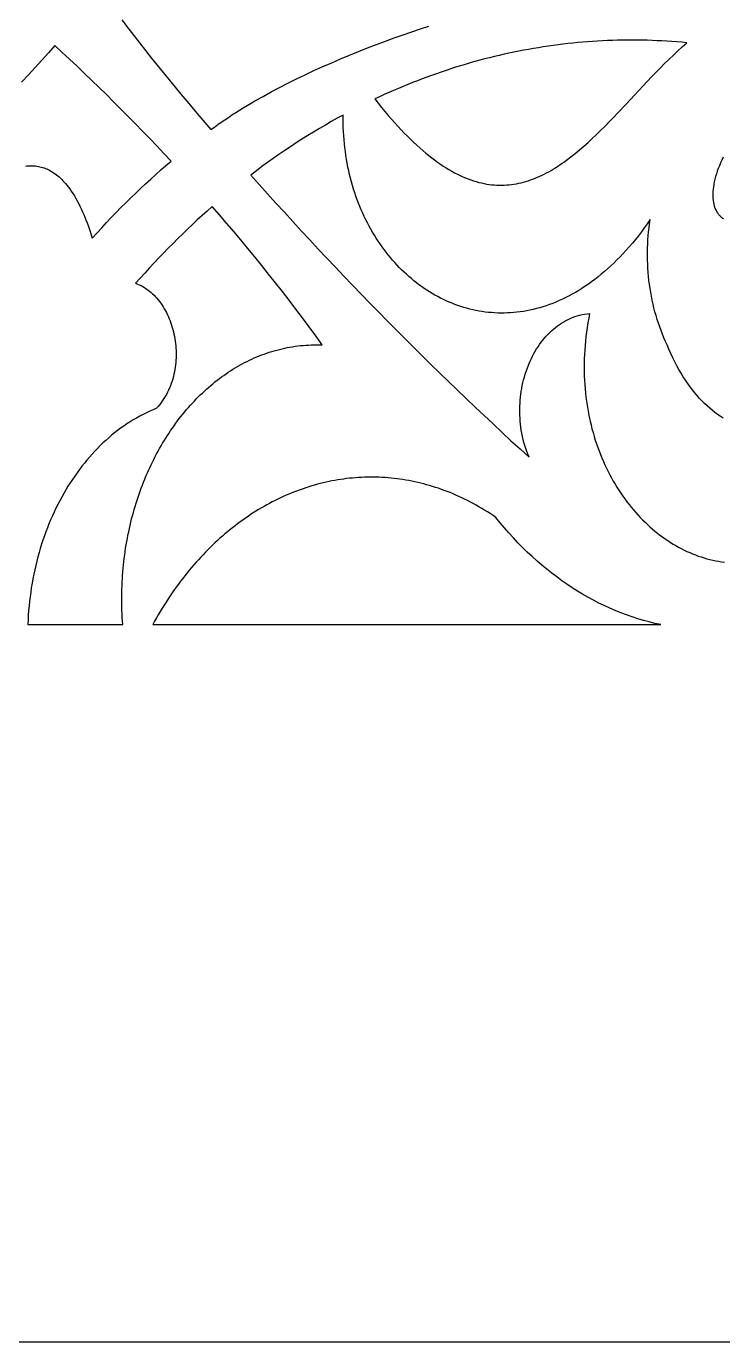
# Model space of a CAD drawing. Extents: x -4950 to -2150, y -1354 to 1346.
# Drawn here: x -2882.7 to -2712.7, y -1354.4 to -1033.4 of the extents above; entities that cross this region are included whole.
import ezdxf

# ---------------------------------------------------------------- set-up
doc = ezdxf.new("R2010")
doc.units = 0
doc.layers.add('LAYER_1', color=18, linetype='CONTINUOUS')

msp = doc.modelspace()

# ---------------------------------------------------------------- linework, layer by layer
at = {"layer": 'LAYER_1'}
for points in [[(-4949.84, -1354.38), (-2149.84, -1354.38), (-2149.84, 1345.62), (-4949.84, 1345.62)], [(-2797.65, -1051.09), (-2796.82, -1052.13), (-2796.01, -1053.14), (-2795.2, -1054.12), (-2794.4, -1055.08), (-2793.6, -1056), (-2792.81, -1056.89), (-2792.02, -1057.75), (-2791.24, -1058.59), (-2790.47, -1059.4), (-2789.71, -1060.18), (-2788.94, -1060.93), (-2788.19, -1061.65), (-2787.44, -1062.35), (-2786.7, -1063.02), (-2785.96, -1063.67), (-2785.23, -1064.28), (-2784.5, -1064.88), (-2783.78, -1065.44), (-2783.06, -1065.98), (-2782.35, -1066.5), (-2781.64, -1066.99), (-2780.94, -1067.46), (-2780.25, -1067.9), (-2779.56, -1068.32), (-2778.87, -1068.72), (-2778.19, -1069.09), (-2777.51, -1069.44), (-2776.84, -1069.76), (-2776.17, -1070.07), (-2775.51, -1070.35), (-2774.85, -1070.61), (-2774.2, -1070.85), (-2773.55, -1071.06), (-2772.9, -1071.26), (-2772.26, -1071.44), (-2771.62, -1071.59), (-2770.99, -1071.73), (-2770.36, -1071.84), (-2769.74, -1071.94), (-2769.12, -1072.01), (-2768.5, -1072.07), (-2767.89, -1072.11), (-2767.28, -1072.13), (-2766.67, -1072.13), (-2766.07, -1072.12), (-2765.47, -1072.08), (-2764.87, -1072.03), (-2764.28, -1071.97), (-2763.69, -1071.88), (-2763.1, -1071.78), (-2762.52, -1071.67), (-2761.94, -1071.53), (-2761.36, -1071.39), (-2760.79, -1071.22), (-2760.22, -1071.05), (-2759.65, -1070.85), (-2759.08, -1070.65), (-2758.52, -1070.43), (-2757.96, -1070.19), (-2757.4, -1069.95), (-2756.85, -1069.68), (-2756.29, -1069.41), (-2755.74, -1069.12), (-2755.19, -1068.83), (-2754.64, -1068.52), (-2754.1, -1068.19), (-2753.56, -1067.86), (-2753.02, -1067.51), (-2752.48, -1067.16), (-2751.94, -1066.79), (-2751.4, -1066.42), (-2750.87, -1066.03), (-2749.81, -1065.23), (-2748.75, -1064.39), (-2747.7, -1063.52), (-2746.65, -1062.61), (-2745.61, -1061.68), (-2744.57, -1060.72), (-2743.53, -1059.73), (-2742.5, -1058.72), (-2741.47, -1057.69), (-2740.44, -1056.65), (-2739.41, -1055.58), (-2738.38, -1054.51), (-2736.32, -1052.33), (-2734.25, -1050.12), (-2732.18, -1047.9), (-2730.09, -1045.7), (-2729.04, -1044.61), (-2727.98, -1043.53), (-2726.92, -1042.46), (-2725.85, -1041.4), (-2724.78, -1040.36), (-2723.7, -1039.34), (-2722.61, -1038.35), (-2721.51, -1037.37), (-2722.72, -1037.26), (-2723.93, -1037.16), (-2725.14, -1037.07), (-2726.35, -1036.99), (-2727.57, -1036.92), (-2728.78, -1036.86), (-2729.99, -1036.81), (-2731.2, -1036.77), (-2732.41, -1036.75), (-2733.62, -1036.73), (-2734.83, -1036.72), (-2736.04, -1036.73), (-2737.25, -1036.74), (-2738.46, -1036.77), (-2739.67, -1036.8), (-2740.88, -1036.85), (-2742.09, -1036.9), (-2743.3, -1036.97), (-2744.51, -1037.04), (-2745.71, -1037.13), (-2746.92, -1037.23), (-2748.12, -1037.33), (-2749.33, -1037.45), (-2750.53, -1037.58), (-2751.74, -1037.72), (-2752.94, -1037.87), (-2754.14, -1038.03), (-2755.34, -1038.2), (-2756.54, -1038.38), (-2757.74, -1038.57), (-2758.94, -1038.77), (-2760.13, -1038.98), (-2761.33, -1039.2), (-2762.52, -1039.43), (-2763.72, -1039.67), (-2764.91, -1039.92), (-2766.1, -1040.18), (-2767.29, -1040.45), (-2768.48, -1040.74), (-2769.67, -1041.03), (-2770.85, -1041.33), (-2772.04, -1041.64), (-2773.22, -1041.97), (-2774.4, -1042.3), (-2775.58, -1042.64), (-2776.76, -1043), (-2777.93, -1043.36), (-2779.11, -1043.73), (-2780.28, -1044.12), (-2781.45, -1044.51), (-2782.62, -1044.92), (-2783.79, -1045.33), (-2784.96, -1045.76), (-2786.12, -1046.19), (-2787.28, -1046.64), (-2788.44, -1047.09), (-2789.6, -1047.55), (-2790.76, -1048.03), (-2791.91, -1048.51), (-2793.06, -1049.01), (-2794.21, -1049.52), (-2795.36, -1050.03), (-2796.5, -1050.56)], [(-2859.18, -1179.38), (-2859.25, -1178.5), (-2859.3, -1177.63), (-2859.34, -1176.76), (-2859.38, -1175.9), (-2859.4, -1175.03), (-2859.42, -1174.17), (-2859.42, -1173.31), (-2859.42, -1172.45), (-2859.41, -1171.6), (-2859.39, -1170.74), (-2859.36, -1169.89), (-2859.32, -1169.05), (-2859.28, -1168.2), (-2859.22, -1167.36), (-2859.16, -1166.52), (-2859.09, -1165.69), (-2859.01, -1164.86), (-2858.92, -1164.03), (-2858.82, -1163.2), (-2858.71, -1162.38), (-2858.6, -1161.56), (-2858.48, -1160.75), (-2858.35, -1159.94), (-2858.21, -1159.13), (-2858.06, -1158.33), (-2857.91, -1157.53), (-2857.74, -1156.73), (-2857.57, -1155.94), (-2857.39, -1155.15), (-2857.21, -1154.37), (-2857.01, -1153.59), (-2856.81, -1152.82), (-2856.6, -1152.05), (-2856.39, -1151.28), (-2856.16, -1150.52), (-2855.93, -1149.76), (-2855.69, -1149.01), (-2855.45, -1148.27), (-2855.19, -1147.52), (-2854.93, -1146.79), (-2854.66, -1146.06), (-2854.39, -1145.33), (-2854.11, -1144.61), (-2853.82, -1143.89), (-2853.52, -1143.18), (-2853.22, -1142.48), (-2852.91, -1141.78), (-2852.59, -1141.09), (-2852.27, -1140.4), (-2851.94, -1139.72), (-2851.6, -1139.04), (-2851.26, -1138.37), (-2850.91, -1137.71), (-2850.56, -1137.05), (-2850.19, -1136.4), (-2849.82, -1135.76), (-2849.45, -1135.12), (-2849.07, -1134.49), (-2848.68, -1133.86), (-2848.29, -1133.24), (-2847.89, -1132.63), (-2847.49, -1132.02), (-2847.08, -1131.43), (-2846.66, -1130.83), (-2846.24, -1130.25), (-2845.81, -1129.67), (-2845.38, -1129.1), (-2844.94, -1128.54), (-2844.49, -1127.98), (-2844.04, -1127.44), (-2843.59, -1126.89), (-2843.12, -1126.36), (-2842.66, -1125.84), (-2842.19, -1125.32), (-2841.71, -1124.81), (-2841.23, -1124.31), (-2840.74, -1123.81), (-2840.25, -1123.33), (-2839.75, -1122.85), (-2839.25, -1122.38), (-2838.74, -1121.92), (-2838.23, -1121.47), (-2837.71, -1121.02), (-2837.19, -1120.59), (-2836.67, -1120.16), (-2836.14, -1119.74), (-2835.6, -1119.33), (-2835.06, -1118.93), (-2834.52, -1118.54), (-2833.97, -1118.16), (-2833.42, -1117.79), (-2832.86, -1117.42), (-2832.3, -1117.07), (-2831.74, -1116.72), (-2831.17, -1116.39), (-2830.59, -1116.06), (-2830.02, -1115.74), (-2829.44, -1115.43), (-2828.85, -1115.14), (-2828.26, -1114.85), (-2827.67, -1114.57), (-2827.08, -1114.3), (-2826.48, -1114.05), (-2825.87, -1113.8), (-2825.27, -1113.56), (-2824.66, -1113.34), (-2824.04, -1113.12), (-2823.43, -1112.91), (-2822.81, -1112.72), (-2822.19, -1112.53), (-2821.56, -1112.36), (-2820.93, -1112.2), (-2820.3, -1112.04), (-2819.66, -1111.9), (-2819.03, -1111.77), (-2818.38, -1111.65), (-2817.74, -1111.54), (-2817.09, -1111.45), (-2816.44, -1111.36), (-2815.79, -1111.29), (-2815.14, -1111.23), (-2814.48, -1111.17), (-2813.82, -1111.14), (-2813.16, -1111.11), (-2812.5, -1111.09), (-2811.83, -1111.09), (-2811.16, -1111.1), (-2810.49, -1111.12), (-2812.08, -1108.91), (-2813.69, -1106.72), (-2815.3, -1104.54), (-2816.93, -1102.37), (-2818.58, -1100.21), (-2820.23, -1098.07), (-2821.89, -1095.94), (-2823.57, -1093.83), (-2825.26, -1091.72), (-2826.95, -1089.63), (-2828.66, -1087.56), (-2830.38, -1085.49), (-2832.11, -1083.44), (-2833.84, -1081.4), (-2835.59, -1079.37), (-2837.35, -1077.36), (-2838.57, -1078.43), (-2839.78, -1079.52), (-2840.99, -1080.62), (-2842.18, -1081.74), (-2843.38, -1082.86), (-2844.56, -1084), (-2845.74, -1085.16), (-2846.91, -1086.32), (-2848.08, -1087.5), (-2849.24, -1088.69), (-2850.39, -1089.89), (-2851.53, -1091.1), (-2852.67, -1092.33), (-2853.8, -1093.57), (-2854.92, -1094.82), (-2856.04, -1096.08), (-2855.58, -1096.25), (-2855.14, -1096.44), (-2854.7, -1096.65), (-2854.27, -1096.88), (-2853.85, -1097.13), (-2853.44, -1097.4), (-2853.04, -1097.68), (-2852.65, -1097.98), (-2852.27, -1098.3), (-2851.9, -1098.64), (-2851.54, -1098.99), (-2851.19, -1099.35), (-2850.85, -1099.73), (-2850.52, -1100.13), (-2850.2, -1100.53), (-2849.89, -1100.95), (-2849.6, -1101.39), (-2849.31, -1101.83), (-2849.04, -1102.29), (-2848.77, -1102.76), (-2848.52, -1103.24), (-2848.28, -1103.73), (-2848.05, -1104.22), (-2847.84, -1104.73), (-2847.63, -1105.25), (-2847.44, -1105.77), (-2847.26, -1106.3), (-2847.1, -1106.84), (-2846.94, -1107.38), (-2846.8, -1107.93), (-2846.68, -1108.49), (-2846.56, -1109.05), (-2846.46, -1109.62), (-2846.38, -1110.19), (-2846.31, -1110.76), (-2846.25, -1111.33), (-2846.2, -1111.91), (-2846.17, -1112.49), (-2846.16, -1113.07), (-2846.16, -1113.66), (-2846.17, -1114.24), (-2846.2, -1114.82), (-2846.24, -1115.4), (-2846.3, -1115.99), (-2846.38, -1116.56), (-2846.47, -1117.14), (-2846.57, -1117.72), (-2846.69, -1118.29), (-2846.83, -1118.86), (-2846.99, -1119.42), (-2847.16, -1119.98), (-2847.34, -1120.53), (-2847.55, -1121.08), (-2847.77, -1121.62), (-2848, -1122.16), (-2848.26, -1122.68), (-2848.53, -1123.2), (-2848.82, -1123.72), (-2849.12, -1124.22), (-2849.45, -1124.71), (-2849.79, -1125.2), (-2850.15, -1125.67), (-2850.53, -1126.13), (-2850.93, -1126.58), (-2851.77, -1126.93), (-2852.6, -1127.29), (-2853.42, -1127.68), (-2854.24, -1128.08), (-2855.04, -1128.51), (-2855.84, -1128.95), (-2856.63, -1129.41), (-2857.41, -1129.89), (-2858.18, -1130.39), (-2858.94, -1130.91), (-2859.7, -1131.45), (-2860.44, -1132), (-2861.17, -1132.58), (-2861.9, -1133.17), (-2862.61, -1133.77), (-2863.31, -1134.4), (-2864.01, -1135.04), (-2864.69, -1135.69), (-2865.36, -1136.37), (-2866.02, -1137.06), (-2866.67, -1137.76), (-2867.31, -1138.48), (-2867.94, -1139.22), (-2868.56, -1139.97), (-2869.16, -1140.73), (-2869.76, -1141.51), (-2870.34, -1142.3), (-2870.91, -1143.11), (-2871.47, -1143.93), (-2872.02, -1144.77), (-2872.55, -1145.61), (-2873.07, -1146.47), (-2873.58, -1147.35), (-2874.08, -1148.23), (-2874.56, -1149.13), (-2875.03, -1150.04), (-2875.49, -1150.96), (-2875.93, -1151.9), (-2876.37, -1152.84), (-2876.78, -1153.8), (-2877.19, -1154.76), (-2877.58, -1155.74), (-2877.95, -1156.73), (-2878.31, -1157.72), (-2878.66, -1158.73), (-2878.99, -1159.75), (-2879.31, -1160.77), (-2879.61, -1161.81), (-2879.9, -1162.85), (-2880.18, -1163.9), (-2880.44, -1164.96), (-2880.68, -1166.03), (-2880.91, -1167.1), (-2881.12, -1168.19), (-2881.32, -1169.28), (-2881.5, -1170.37), (-2881.66, -1171.48), (-2881.81, -1172.59), (-2881.94, -1173.71), (-2882.06, -1174.83), (-2882.16, -1175.96), (-2882.24, -1177.09), (-2882.3, -1178.23), (-2882.35, -1179.38)], [(-2727.87, -1179.38), (-2729.28, -1179.08), (-2730.69, -1178.73), (-2732.08, -1178.35), (-2733.48, -1177.94), (-2734.86, -1177.49), (-2736.24, -1177.01), (-2737.61, -1176.5), (-2738.97, -1175.95), (-2740.32, -1175.36), (-2741.66, -1174.75), (-2742.99, -1174.1), (-2744.31, -1173.42), (-2745.63, -1172.7), (-2746.93, -1171.96), (-2748.22, -1171.18), (-2749.5, -1170.37), (-2750.76, -1169.52), (-2752.02, -1168.65), (-2753.26, -1167.74), (-2754.49, -1166.81), (-2755.71, -1165.84), (-2756.91, -1164.84), (-2758.1, -1163.81), (-2759.28, -1162.75), (-2760.44, -1161.66), (-2761.59, -1160.54), (-2762.72, -1159.39), (-2763.83, -1158.21), (-2764.93, -1157), (-2766.01, -1155.76), (-2767.08, -1154.5), (-2768.13, -1153.2), (-2768.81, -1152.74), (-2769.5, -1152.29), (-2770.18, -1151.85), (-2770.87, -1151.42), (-2771.56, -1151.01), (-2772.25, -1150.6), (-2772.95, -1150.21), (-2773.64, -1149.83), (-2774.34, -1149.46), (-2775.04, -1149.1), (-2775.75, -1148.75), (-2776.45, -1148.41), (-2777.16, -1148.09), (-2777.86, -1147.77), (-2778.57, -1147.47), (-2779.28, -1147.17), (-2779.99, -1146.89), (-2780.71, -1146.62), (-2781.42, -1146.36), (-2782.14, -1146.11), (-2782.85, -1145.88), (-2783.57, -1145.65), (-2784.29, -1145.44), (-2785.01, -1145.23), (-2785.73, -1145.04), (-2786.45, -1144.85), (-2787.17, -1144.68), (-2787.89, -1144.52), (-2788.62, -1144.37), (-2789.34, -1144.23), (-2790.07, -1144.1), (-2790.79, -1143.98), (-2791.52, -1143.88), (-2792.24, -1143.78), (-2792.97, -1143.69), (-2793.69, -1143.62), (-2794.42, -1143.55), (-2795.14, -1143.5), (-2795.87, -1143.46), (-2796.59, -1143.42), (-2797.32, -1143.4), (-2798.04, -1143.39), (-2798.77, -1143.39), (-2799.49, -1143.4), (-2800.21, -1143.41), (-2800.94, -1143.44), (-2801.66, -1143.49), (-2802.38, -1143.54), (-2803.1, -1143.6), (-2803.82, -1143.67), (-2804.54, -1143.75), (-2805.26, -1143.84), (-2805.97, -1143.95), (-2806.69, -1144.06), (-2807.4, -1144.18), (-2808.12, -1144.31), (-2808.83, -1144.46), (-2809.54, -1144.61), (-2810.25, -1144.77), (-2810.96, -1144.95), (-2811.66, -1145.13), (-2812.37, -1145.33), (-2813.07, -1145.53), (-2813.77, -1145.75), (-2814.47, -1145.97), (-2815.17, -1146.2), (-2815.86, -1146.45), (-2816.56, -1146.7), (-2817.25, -1146.97), (-2817.94, -1147.24), (-2818.63, -1147.52), (-2819.31, -1147.82), (-2819.99, -1148.12), (-2820.67, -1148.44), (-2821.35, -1148.76), (-2822.02, -1149.09), (-2822.69, -1149.43), (-2823.36, -1149.79), (-2824.03, -1150.15), (-2824.69, -1150.52), (-2825.35, -1150.9), (-2826.01, -1151.3), (-2826.67, -1151.7), (-2827.32, -1152.11), (-2827.97, -1152.53), (-2828.61, -1152.96), (-2829.25, -1153.4), (-2829.89, -1153.85), (-2830.53, -1154.3), (-2831.16, -1154.77), (-2831.78, -1155.25), (-2832.41, -1155.74), (-2833.03, -1156.23), (-2833.64, -1156.74), (-2834.26, -1157.25), (-2834.87, -1157.78), (-2835.47, -1158.31), (-2836.07, -1158.85), (-2836.67, -1159.41), (-2837.26, -1159.97), (-2837.85, -1160.54), (-2838.43, -1161.12), (-2839.01, -1161.71), (-2839.59, -1162.31), (-2840.16, -1162.92), (-2840.72, -1163.53), (-2841.28, -1164.16), (-2841.84, -1164.79), (-2842.39, -1165.44), (-2842.94, -1166.09), (-2843.48, -1166.75), (-2844.01, -1167.43), (-2844.54, -1168.11), (-2845.07, -1168.79), (-2845.59, -1169.49), (-2846.11, -1170.2), (-2846.62, -1170.92), (-2847.12, -1171.64), (-2847.62, -1172.38), (-2848.12, -1173.12), (-2848.6, -1173.87), (-2849.09, -1174.63), (-2849.56, -1175.4), (-2850.03, -1176.18), (-2850.5, -1176.96), (-2850.96, -1177.76), (-2851.41, -1178.56), (-2851.86, -1179.37)]]:
    msp.add_lwpolyline(points, close=True, dxfattribs=at)
for points in [[(-2859.37, -1031.8), (-2857.94, -1033.69), (-2856.52, -1035.56), (-2855.08, -1037.41), (-2853.65, -1039.24), (-2852.21, -1041.06), (-2850.77, -1042.86), (-2849.32, -1044.64), (-2847.87, -1046.41), (-2846.42, -1048.17), (-2844.97, -1049.92), (-2843.51, -1051.66), (-2840.59, -1055.11), (-2837.65, -1058.53), (-2836.83, -1057.93), (-2836, -1057.34), (-2835.15, -1056.75), (-2834.29, -1056.16), (-2833.41, -1055.58), (-2832.52, -1054.99), (-2831.61, -1054.42), (-2830.7, -1053.84), (-2829.77, -1053.27), (-2828.83, -1052.7), (-2827.87, -1052.14), (-2826.91, -1051.58), (-2824.95, -1050.47), (-2822.95, -1049.37), (-2820.92, -1048.3), (-2818.85, -1047.24), (-2816.76, -1046.2), (-2814.64, -1045.18), (-2812.51, -1044.17), (-2810.35, -1043.19), (-2808.18, -1042.23), (-2806, -1041.29), (-2803.82, -1040.38), (-2801.63, -1039.49), (-2799.44, -1038.62), (-2797.26, -1037.78), (-2795.08, -1036.96), (-2792.91, -1036.17), (-2790.76, -1035.41), (-2788.63, -1034.67), (-2786.52, -1033.96), (-2784.44, -1033.29)], [(-2882.93, -1067.48), (-2882.57, -1067.44), (-2882.22, -1067.41), (-2881.87, -1067.39), (-2881.52, -1067.38), (-2881.17, -1067.39), (-2880.82, -1067.4), (-2880.47, -1067.44), (-2880.12, -1067.48), (-2879.77, -1067.54), (-2879.43, -1067.61), (-2879.08, -1067.69), (-2878.74, -1067.79), (-2878.4, -1067.91), (-2878.06, -1068.03), (-2877.72, -1068.17), (-2877.38, -1068.33), (-2877.05, -1068.5), (-2876.71, -1068.69), (-2876.38, -1068.89), (-2876.05, -1069.1), (-2875.72, -1069.33), (-2875.39, -1069.58), (-2875.06, -1069.84), (-2874.74, -1070.12), (-2874.41, -1070.41), (-2874.09, -1070.72), (-2873.77, -1071.05), (-2873.46, -1071.39), (-2873.14, -1071.75), (-2872.83, -1072.13), (-2872.52, -1072.52), (-2872.21, -1072.94), (-2871.9, -1073.36), (-2871.6, -1073.81), (-2871.3, -1074.27), (-2871, -1074.76), (-2870.71, -1075.25), (-2870.41, -1075.77), (-2870.12, -1076.31), (-2869.83, -1076.86), (-2869.55, -1077.44), (-2869.27, -1078.03), (-2868.99, -1078.64), (-2868.71, -1079.27), (-2868.44, -1079.92), (-2868.16, -1080.59), (-2867.9, -1081.28), (-2867.63, -1081.99), (-2867.37, -1082.72), (-2867.11, -1083.47), (-2866.86, -1084.24), (-2866.61, -1085.03), (-2865.46, -1083.76), (-2864.31, -1082.5), (-2863.15, -1081.26), (-2861.98, -1080.02), (-2860.81, -1078.8), (-2859.62, -1077.6), (-2858.43, -1076.4), (-2857.24, -1075.22), (-2856.03, -1074.05), (-2854.82, -1072.9), (-2853.6, -1071.76), (-2852.37, -1070.63), (-2851.14, -1069.51), (-2849.9, -1068.41), (-2848.65, -1067.32), (-2847.39, -1066.24), (-2849.12, -1064.4), (-2850.86, -1062.56), (-2852.6, -1060.74), (-2854.35, -1058.93), (-2856.11, -1057.13), (-2857.87, -1055.34), (-2859.64, -1053.56), (-2861.41, -1051.79), (-2863.19, -1050.03), (-2864.97, -1048.29), (-2866.76, -1046.55), (-2868.55, -1044.83), (-2870.34, -1043.11), (-2872.15, -1041.41), (-2873.95, -1039.72), (-2875.76, -1038.04), (-2877.34, -1039.84), (-2878.95, -1041.63), (-2880.57, -1043.42), (-2882.21, -1045.19), (-2883.87, -1046.95)], [(-2712.67, -1128.97), (-2713.33, -1128.54), (-2713.99, -1128.08), (-2714.63, -1127.6), (-2715.27, -1127.09), (-2715.91, -1126.56), (-2716.54, -1126), (-2717.16, -1125.41), (-2717.77, -1124.8), (-2718.38, -1124.15), (-2718.97, -1123.48), (-2719.56, -1122.79), (-2720.14, -1122.06), (-2720.71, -1121.31), (-2721.28, -1120.53), (-2721.83, -1119.72), (-2722.37, -1118.88), (-2722.9, -1118.01), (-2723.43, -1117.11), (-2723.94, -1116.19), (-2724.44, -1115.23), (-2724.93, -1114.24), (-2725.4, -1113.23), (-2725.87, -1112.18), (-2726.32, -1111.1), (-2726.72, -1110.24), (-2727.1, -1109.37), (-2727.46, -1108.49), (-2727.8, -1107.6), (-2728.13, -1106.7), (-2728.44, -1105.79), (-2728.74, -1104.88), (-2729.02, -1103.95), (-2729.28, -1103.02), (-2729.52, -1102.08), (-2729.75, -1101.14), (-2729.96, -1100.19), (-2730.15, -1099.23), (-2730.32, -1098.27), (-2730.48, -1097.3), (-2730.62, -1096.33), (-2730.74, -1095.36), (-2730.85, -1094.38), (-2730.94, -1093.4), (-2731.01, -1092.41), (-2731.06, -1091.43), (-2731.09, -1090.44), (-2731.11, -1089.45), (-2731.11, -1088.46), (-2731.09, -1087.46), (-2731.05, -1086.47), (-2731, -1085.48), (-2730.92, -1084.49), (-2730.83, -1083.5), (-2730.72, -1082.51), (-2730.59, -1081.52), (-2730.45, -1080.53), (-2731.16, -1081.55), (-2731.88, -1082.55), (-2732.6, -1083.52), (-2733.33, -1084.46), (-2734.06, -1085.38), (-2734.8, -1086.27), (-2735.54, -1087.14), (-2736.29, -1087.99), (-2737.04, -1088.81), (-2737.8, -1089.6), (-2738.55, -1090.38), (-2739.32, -1091.12), (-2740.08, -1091.85), (-2740.85, -1092.55), (-2741.62, -1093.22), (-2742.39, -1093.88), (-2743.17, -1094.51), (-2743.95, -1095.12), (-2744.73, -1095.7), (-2745.52, -1096.26), (-2746.3, -1096.8), (-2747.09, -1097.32), (-2747.88, -1097.81), (-2748.67, -1098.28), (-2749.46, -1098.73), (-2750.26, -1099.16), (-2751.05, -1099.56), (-2751.85, -1099.95), (-2752.64, -1100.31), (-2753.44, -1100.65), (-2754.23, -1100.97), (-2755.03, -1101.27), (-2755.83, -1101.55), (-2756.62, -1101.81), (-2757.42, -1102.05), (-2758.21, -1102.26), (-2759.01, -1102.46), (-2759.8, -1102.64), (-2760.59, -1102.79), (-2761.38, -1102.93), (-2762.17, -1103.05), (-2762.96, -1103.15), (-2763.75, -1103.22), (-2764.53, -1103.28), (-2765.31, -1103.32), (-2766.09, -1103.34), (-2766.87, -1103.35), (-2767.64, -1103.33), (-2768.41, -1103.3), (-2769.18, -1103.24), (-2769.95, -1103.17), (-2770.71, -1103.08), (-2771.47, -1102.97), (-2772.22, -1102.85), (-2772.97, -1102.71), (-2773.72, -1102.55), (-2774.46, -1102.37), (-2775.2, -1102.18), (-2775.93, -1101.97), (-2776.66, -1101.74), (-2777.38, -1101.49), (-2778.1, -1101.23), (-2778.81, -1100.96), (-2779.52, -1100.66), (-2780.22, -1100.35), (-2780.92, -1100.03), (-2781.61, -1099.69), (-2782.29, -1099.33), (-2782.97, -1098.96), (-2783.64, -1098.57), (-2784.3, -1098.17), (-2784.96, -1097.75), (-2785.61, -1097.31), (-2786.25, -1096.87), (-2786.89, -1096.41), (-2787.51, -1095.93), (-2788.13, -1095.44), (-2788.74, -1094.93), (-2789.35, -1094.41), (-2789.94, -1093.88), (-2790.53, -1093.34), (-2791.11, -1092.78), (-2791.68, -1092.2), (-2792.24, -1091.62), (-2792.79, -1091.02), (-2793.33, -1090.41), (-2793.87, -1089.78), (-2794.39, -1089.14), (-2794.9, -1088.49), (-2795.41, -1087.83), (-2795.9, -1087.15), (-2796.38, -1086.47), (-2796.85, -1085.77), (-2797.31, -1085.06), (-2797.77, -1084.34), (-2798.2, -1083.6), (-2798.63, -1082.86), (-2799.05, -1082.1), (-2799.45, -1081.34), (-2799.85, -1080.56), (-2800.23, -1079.77), (-2800.6, -1078.97), (-2800.96, -1078.16), (-2801.3, -1077.35), (-2801.63, -1076.52), (-2801.95, -1075.68), (-2802.26, -1074.83), (-2802.55, -1073.97), (-2802.83, -1073.1), (-2803.1, -1072.22), (-2803.35, -1071.34), (-2803.59, -1070.44), (-2803.81, -1069.54), (-2804.02, -1068.62), (-2804.22, -1067.7), (-2804.4, -1066.77), (-2804.57, -1065.83), (-2804.72, -1064.89), (-2804.85, -1063.93), (-2804.98, -1062.97), (-2805.08, -1062), (-2805.17, -1061.02), (-2805.25, -1060.04), (-2805.31, -1059.05), (-2805.35, -1058.05), (-2805.37, -1057.04), (-2805.38, -1056.03), (-2805.38, -1055.01), (-2806.83, -1055.8), (-2808.28, -1056.62), (-2809.72, -1057.45), (-2811.16, -1058.29), (-2812.59, -1059.15), (-2814.02, -1060.03), (-2815.44, -1060.92), (-2816.85, -1061.83), (-2818.26, -1062.75), (-2819.66, -1063.69), (-2821.05, -1064.64), (-2822.44, -1065.61), (-2823.82, -1066.6), (-2825.2, -1067.6), (-2826.56, -1068.62), (-2827.93, -1069.65), (-2825.89, -1071.93), (-2823.84, -1074.21), (-2821.79, -1076.48), (-2819.73, -1078.75), (-2817.67, -1081), (-2815.6, -1083.24), (-2813.53, -1085.48), (-2811.45, -1087.71), (-2809.37, -1089.93), (-2807.28, -1092.14), (-2805.19, -1094.34), (-2803.09, -1096.53), (-2800.99, -1098.71), (-2798.88, -1100.89), (-2796.76, -1103.06), (-2794.64, -1105.21), (-2792.52, -1107.36), (-2790.38, -1109.5), (-2788.25, -1111.63), (-2786.11, -1113.76), (-2783.96, -1115.87), (-2781.81, -1117.97), (-2779.65, -1120.07), (-2777.49, -1122.16), (-2775.33, -1124.23), (-2773.15, -1126.3), (-2770.98, -1128.36), (-2768.8, -1130.41), (-2766.61, -1132.46), (-2764.42, -1134.49), (-2762.22, -1136.51), (-2760.02, -1138.53), (-2760.31, -1137.81), (-2760.58, -1137.09), (-2760.83, -1136.36), (-2761.05, -1135.63), (-2761.26, -1134.9), (-2761.45, -1134.17), (-2761.62, -1133.43), (-2761.77, -1132.69), (-2761.9, -1131.95), (-2762.01, -1131.21), (-2762.1, -1130.46), (-2762.17, -1129.72), (-2762.22, -1128.98), (-2762.26, -1128.24), (-2762.28, -1127.5), (-2762.28, -1126.77), (-2762.26, -1126.03), (-2762.22, -1125.3), (-2762.17, -1124.58), (-2762.1, -1123.85), (-2762.01, -1123.14), (-2761.91, -1122.42), (-2761.79, -1121.71), (-2761.66, -1121.01), (-2761.5, -1120.32), (-2761.34, -1119.63), (-2761.15, -1118.95), (-2760.95, -1118.28), (-2760.74, -1117.61), (-2760.51, -1116.96), (-2760.26, -1116.31), (-2760.01, -1115.67), (-2759.73, -1115.05), (-2759.45, -1114.43), (-2759.14, -1113.83), (-2758.83, -1113.24), (-2758.5, -1112.66), (-2758.16, -1112.09), (-2757.8, -1111.54), (-2757.43, -1111), (-2757.05, -1110.48), (-2756.66, -1109.97), (-2756.25, -1109.47), (-2755.84, -1108.99), (-2755.41, -1108.53), (-2754.96, -1108.08), (-2754.51, -1107.65), (-2754.05, -1107.24), (-2753.57, -1106.85), (-2753.08, -1106.47), (-2752.58, -1106.12), (-2752.08, -1105.78), (-2751.56, -1105.47), (-2751.03, -1105.17), (-2750.49, -1104.9), (-2749.94, -1104.65), (-2749.39, -1104.42), (-2748.82, -1104.21), (-2748.24, -1104.02), (-2747.66, -1103.86), (-2747.06, -1103.72), (-2746.46, -1103.61), (-2745.85, -1103.52), (-2745.23, -1103.46), (-2745.45, -1104.59), (-2745.65, -1105.72), (-2745.83, -1106.84), (-2745.99, -1107.96), (-2746.13, -1109.07), (-2746.25, -1110.17), (-2746.35, -1111.27), (-2746.43, -1112.35), (-2746.49, -1113.44), (-2746.53, -1114.51), (-2746.56, -1115.58), (-2746.57, -1116.64), (-2746.56, -1117.7), (-2746.53, -1118.74), (-2746.48, -1119.78), (-2746.42, -1120.81), (-2746.34, -1121.84), (-2746.24, -1122.85), (-2746.13, -1123.86), (-2746, -1124.86), (-2745.86, -1125.84), (-2745.69, -1126.82), (-2745.52, -1127.8), (-2745.32, -1128.76), (-2745.12, -1129.71), (-2744.89, -1130.65), (-2744.65, -1131.59), (-2744.4, -1132.51), (-2744.13, -1133.43), (-2743.85, -1134.33), (-2743.56, -1135.23), (-2743.25, -1136.11), (-2742.93, -1136.98), (-2742.59, -1137.84), (-2742.24, -1138.7), (-2741.88, -1139.54), (-2741.51, -1140.37), (-2741.12, -1141.18), (-2740.72, -1141.99), (-2740.31, -1142.79), (-2739.89, -1143.57), (-2739.46, -1144.34), (-2739.01, -1145.1), (-2738.55, -1145.85), (-2738.09, -1146.58), (-2737.61, -1147.3), (-2737.12, -1148.01), (-2736.62, -1148.71), (-2736.11, -1149.39), (-2735.6, -1150.07), (-2735.07, -1150.72), (-2734.53, -1151.37), (-2733.98, -1152), (-2733.43, -1152.61), (-2732.87, -1153.22), (-2732.29, -1153.8), (-2731.71, -1154.38), (-2731.13, -1154.94), (-2730.53, -1155.48), (-2729.93, -1156.01), (-2729.31, -1156.53), (-2728.7, -1157.03), (-2728.07, -1157.51), (-2727.44, -1157.98), (-2726.8, -1158.44), (-2726.16, -1158.88), (-2725.51, -1159.3), (-2724.85, -1159.71), (-2724.19, -1160.1), (-2723.52, -1160.47), (-2722.85, -1160.83), (-2722.17, -1161.17), (-2721.49, -1161.5), (-2720.8, -1161.81), (-2720.11, -1162.1), (-2719.42, -1162.37), (-2718.72, -1162.63), (-2718.02, -1162.87), (-2717.31, -1163.09), (-2716.6, -1163.29), (-2715.89, -1163.48), (-2715.18, -1163.65), (-2714.46, -1163.8), (-2713.74, -1163.93), (-2713.02, -1164.04), (-2712.29, -1164.13)], [(-2712.63, -1065.29), (-2712.96, -1065.99), (-2713.27, -1066.68), (-2713.56, -1067.37), (-2713.83, -1068.05), (-2714.07, -1068.72), (-2714.28, -1069.38), (-2714.47, -1070.03), (-2714.64, -1070.67), (-2714.79, -1071.3), (-2714.91, -1071.92), (-2715, -1072.53), (-2715.08, -1073.12), (-2715.13, -1073.7), (-2715.15, -1074.26), (-2715.15, -1074.8), (-2715.13, -1075.33), (-2715.08, -1075.84), (-2715, -1076.33), (-2714.91, -1076.8), (-2714.79, -1077.25), (-2714.72, -1077.47), (-2714.64, -1077.68), (-2714.56, -1077.89), (-2714.47, -1078.09), (-2714.37, -1078.29), (-2714.27, -1078.48), (-2714.17, -1078.66), (-2714.05, -1078.84), (-2713.94, -1079.01), (-2713.81, -1079.18), (-2713.68, -1079.34), (-2713.54, -1079.49), (-2713.4, -1079.64), (-2713.25, -1079.78), (-2713.09, -1079.91), (-2712.93, -1080.03), (-2712.76, -1080.15), (-2712.59, -1080.27)]]:
    msp.add_lwpolyline(points, dxfattribs=at)

doc.saveas('drawing.dxf')
